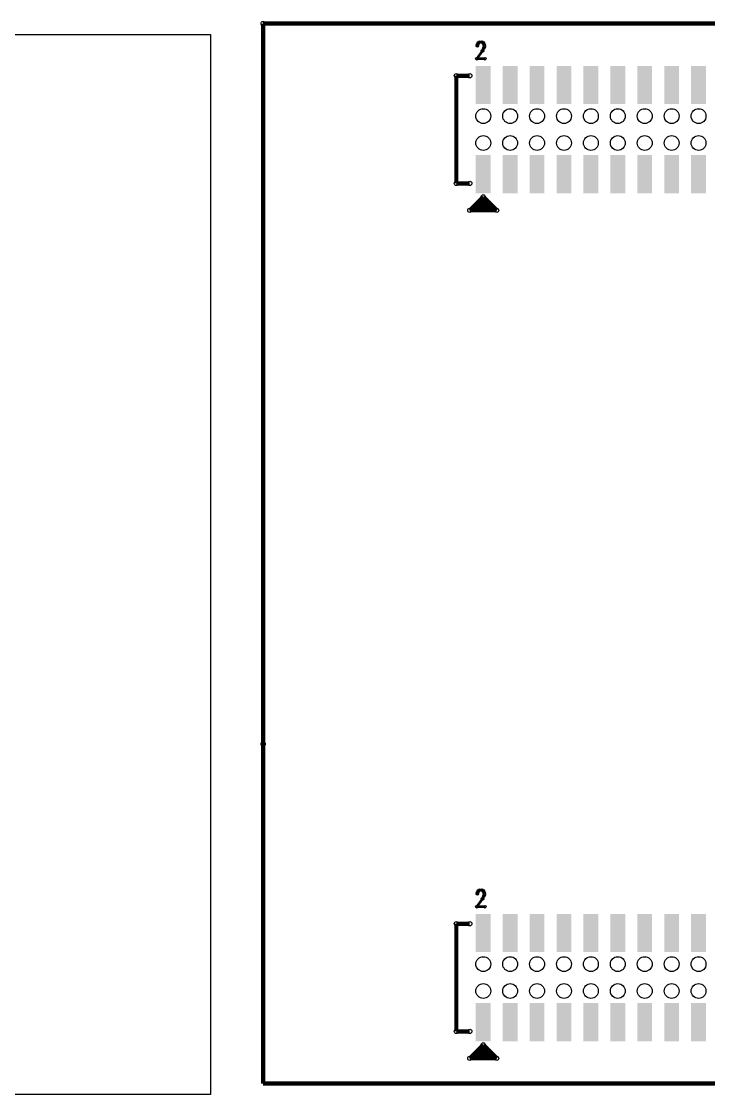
# Model space of a CAD drawing. Header units: millimetres. Extents: x 11 to 248, y 11 to 202.
# Drawn here: x 79.9 to 112.3, y 71.7 to 122.4 of the extents above; entities that cross this region are included whole.
import ezdxf

# ---------------------------------------------------------------- set-up
doc = ezdxf.new("R2010")
doc.units = ezdxf.units.MM
doc.layers.add('01_ASYC_GBR', color=7, linetype='Continuous')

# ---------------------------------------------------------------- blocks, each defined once
blk = doc.blocks.new('ROUND_20')
blk.add_circle((0, 0), 0.35)
blk = doc.blocks.new('RECTANGLE_45')
blk.add_solid([(0.35, 0.9), (0.35, -0.9), (-0.35, 0.9), (-0.35, -0.9)])
blk = doc.blocks.new('ROUND_12')
blk.add_circle((0, 0), 0.1)
blk = doc.blocks.new('ROUND_36')
blk.add_circle((0, 0), 0.06)

msp = doc.modelspace()

# ---------------------------------------------------------------- linework, layer by layer
at = {"color": 1}
msp.add_lwpolyline([(38.845386, 121.744548), (88.845386, 121.744548), (88.845386, 71.744548), (38.845386, 71.744548)], close=True, dxfattribs=at)
at = {"layer": '01_ASYC_GBR'}
for points, const_width in [([(91.323106, 122.261788), (173.323106, 122.261788)], 0.2), ([(91.323106, 72.261788), (91.323106, 122.261788)], 0.2), ([(101.675376, 120.978038), (101.402656, 120.603038)], 0.12), ([(101.429926, 121.240538), (101.457196, 121.315538)], 0.12), ([(101.429926, 121.203038), (101.429926, 121.240538)], 0.12), ([(101.457196, 121.315538), (101.484466, 121.353038)], 0.12), ([(101.484466, 121.353038), (101.539016, 121.390538)], 0.12), ([(101.539016, 121.390538), (101.648106, 121.390538)], 0.12), ([(101.648106, 121.390538), (101.702656, 121.353038)], 0.12), ([(101.729926, 121.090538), (101.675376, 120.978038)], 0.12), ([(101.702656, 121.353038), (101.729926, 121.315538)], 0.12), ([(101.729926, 121.315538), (101.757196, 121.240538)], 0.12), ([(101.757196, 121.165538), (101.729926, 121.090538)], 0.12), ([(101.757196, 121.240538), (101.757196, 121.165538)], 0.12), ([(101.402656, 120.603038), (101.784466, 120.603038)], 0.12), ([(101.073106, 119.801788), (100.438106, 119.801788)], 0.2), ([(100.438106, 119.801788), (100.438106, 114.721788)], 0.2), ([(100.438106, 114.721788), (101.073106, 114.721788)], 0.2), ([(101.708106, 114.086788), (101.073106, 113.451788)], 0.2), ([(101.853106, 113.861788), (101.553106, 113.861788)], 0.2), ([(102.343106, 113.451788), (101.708106, 114.086788)], 0.2), ([(101.953106, 113.761788), (101.853106, 113.861788)], 0.2), ([(101.073106, 113.451788), (102.343106, 113.451788)], 0.2), ([(101.253106, 113.561788), (102.153106, 113.561788)], 0.2), ([(101.353106, 113.661788), (101.453106, 113.761788)], 0.2), ([(102.053106, 113.661788), (101.353106, 113.661788)], 0.2), ([(101.453106, 113.761788), (101.953106, 113.761788)], 0.2), ([(102.153106, 113.561788), (102.053106, 113.661788)], 0.2), ([(101.675376, 80.978038), (101.402656, 80.603038)], 0.12), ([(101.429926, 81.240538), (101.457196, 81.315538)], 0.12), ([(101.429926, 81.203038), (101.429926, 81.240538)], 0.12), ([(101.457196, 81.315538), (101.484466, 81.353038)], 0.12), ([(101.484466, 81.353038), (101.539016, 81.390538)], 0.12), ([(101.539016, 81.390538), (101.648106, 81.390538)], 0.12), ([(101.648106, 81.390538), (101.702656, 81.353038)], 0.12), ([(101.729926, 81.090538), (101.675376, 80.978038)], 0.12), ([(101.702656, 81.353038), (101.729926, 81.315538)], 0.12), ([(101.729926, 81.315538), (101.757196, 81.240538)], 0.12), ([(101.757196, 81.165538), (101.729926, 81.090538)], 0.12), ([(101.757196, 81.240538), (101.757196, 81.165538)], 0.12), ([(101.402656, 80.603038), (101.784466, 80.603038)], 0.12), ([(101.073106, 79.801788), (100.438106, 79.801788)], 0.2), ([(100.438106, 79.801788), (100.438106, 74.721788)], 0.2), ([(100.438106, 74.721788), (101.073106, 74.721788)], 0.2), ([(101.708106, 74.086788), (101.073106, 73.451788)], 0.2), ([(101.853106, 73.861788), (101.553106, 73.861788)], 0.2), ([(102.343106, 73.451788), (101.708106, 74.086788)], 0.2), ([(101.953106, 73.761788), (101.853106, 73.861788)], 0.2), ([(101.073106, 73.451788), (102.343106, 73.451788)], 0.2), ([(101.253106, 73.561788), (102.153106, 73.561788)], 0.2), ([(101.353106, 73.661788), (101.453106, 73.761788)], 0.2), ([(102.053106, 73.661788), (101.353106, 73.661788)], 0.2), ([(101.453106, 73.761788), (101.953106, 73.761788)], 0.2), ([(102.153106, 73.561788), (102.053106, 73.661788)], 0.2), ([(173.323106, 72.261788), (91.323106, 72.261788)], 0.2)]:
    msp.add_lwpolyline(points, dxfattribs=dict(at, const_width=const_width))

# ---------------------------------------------------------------- block references
for name, p in [('ROUND_12', (91.323106, 122.261788)), ('ROUND_12', (91.323106, 122.261788)), ('ROUND_36', (101.429926, 121.240538)), ('ROUND_36', (101.429926, 121.203038)), ('ROUND_36', (101.457196, 121.315538)), ('ROUND_36', (101.484466, 121.353038)), ('ROUND_36', (101.539016, 121.390538)), ('ROUND_36', (101.648106, 121.390538)), ('ROUND_36', (101.675376, 120.978038)), ('ROUND_36', (101.702656, 121.353038)), ('ROUND_36', (101.702656, 121.353038)), ('ROUND_36', (101.729926, 121.315538)), ('ROUND_36', (101.729926, 121.090538)), ('ROUND_36', (101.757196, 121.240538)), ('ROUND_36', (101.757196, 121.165538)), ('ROUND_36', (101.402656, 120.603038)), ('ROUND_36', (101.402656, 120.603038)), ('ROUND_36', (101.784466, 120.603038)), ('RECTANGLE_45', (101.708106, 119.361788)), ('RECTANGLE_45', (102.978106, 119.361788)), ('RECTANGLE_45', (104.248106, 119.361788)), ('RECTANGLE_45', (105.518106, 119.361788)), ('RECTANGLE_45', (106.788106, 119.361788)), ('RECTANGLE_45', (108.058106, 119.361788)), ('RECTANGLE_45', (109.328106, 119.361788)), ('RECTANGLE_45', (110.598106, 119.361788)), ('RECTANGLE_45', (111.868106, 119.361788)), ('ROUND_12', (100.438106, 119.801788)), ('ROUND_12', (101.073106, 119.801788)), ('ROUND_20', (101.708106, 117.896788)), ('ROUND_20', (102.978106, 117.896788)), ('ROUND_20', (104.248106, 117.896788)), ('ROUND_20', (105.518106, 117.896788)), ('ROUND_20', (106.788106, 117.896788)), ('ROUND_20', (108.058106, 117.896788)), ('ROUND_20', (109.328106, 117.896788)), ('ROUND_20', (110.598106, 117.896788)), ('ROUND_20', (111.868106, 117.896788)), ('ROUND_20', (101.708106, 116.626788)), ('ROUND_20', (102.978106, 116.626788)), ('ROUND_20', (104.248106, 116.626788)), ('ROUND_20', (105.518106, 116.626788)), ('ROUND_20', (106.788106, 116.626788)), ('ROUND_20', (108.058106, 116.626788)), ('ROUND_20', (109.328106, 116.626788)), ('ROUND_20', (110.598106, 116.626788)), ('ROUND_20', (111.868106, 116.626788)), ('RECTANGLE_45', (101.708106, 115.161788)), ('RECTANGLE_45', (102.978106, 115.161788)), ('RECTANGLE_45', (104.248106, 115.161788)), ('RECTANGLE_45', (105.518106, 115.161788)), ('RECTANGLE_45', (106.788106, 115.161788)), ('RECTANGLE_45', (108.058106, 115.161788)), ('RECTANGLE_45', (109.328106, 115.161788)), ('RECTANGLE_45', (110.598106, 115.161788)), ('RECTANGLE_45', (111.868106, 115.161788)), ('ROUND_12', (100.438106, 114.721788)), ('ROUND_12', (101.073106, 114.721788)), ('ROUND_12', (101.553106, 113.861788)), ('ROUND_12', (101.708106, 114.086788)), ('ROUND_12', (101.708106, 114.086788)), ('ROUND_12', (101.853106, 113.861788)), ('ROUND_12', (101.073106, 113.451788)), ('ROUND_12', (101.253106, 113.561788)), ('ROUND_12', (101.353106, 113.661788)), ('ROUND_12', (101.453106, 113.761788)), ('ROUND_12', (101.953106, 113.761788)), ('ROUND_12', (102.053106, 113.661788)), ('ROUND_12', (102.153106, 113.561788)), ('ROUND_12', (102.343106, 113.451788)), ('ROUND_12', (91.323106, 88.273962)), ('ROUND_36', (101.429926, 81.240538)), ('ROUND_36', (101.429926, 81.203038)), ('ROUND_36', (101.457196, 81.315538)), ('ROUND_36', (101.484466, 81.353038)), ('ROUND_36', (101.539016, 81.390538)), ('ROUND_36', (101.648106, 81.390538)), ('ROUND_36', (101.675376, 80.978038)), ('ROUND_36', (101.702656, 81.353038)), ('ROUND_36', (101.702656, 81.353038)), ('ROUND_36', (101.729926, 81.315538)), ('ROUND_36', (101.729926, 81.090538)), ('ROUND_36', (101.757196, 81.240538)), ('ROUND_36', (101.757196, 81.165538)), ('ROUND_36', (101.402656, 80.603038)), ('ROUND_36', (101.402656, 80.603038)), ('ROUND_36', (101.784466, 80.603038)), ('RECTANGLE_45', (101.708106, 79.361788)), ('RECTANGLE_45', (102.978106, 79.361788)), ('RECTANGLE_45', (104.248106, 79.361788)), ('RECTANGLE_45', (105.518106, 79.361788)), ('RECTANGLE_45', (106.788106, 79.361788)), ('RECTANGLE_45', (108.058106, 79.361788)), ('RECTANGLE_45', (109.328106, 79.361788)), ('RECTANGLE_45', (110.598106, 79.361788)), ('RECTANGLE_45', (111.868106, 79.361788)), ('ROUND_12', (100.438106, 79.801788)), ('ROUND_12', (101.073106, 79.801788)), ('ROUND_20', (101.708106, 77.896788)), ('ROUND_20', (102.978106, 77.896788)), ('ROUND_20', (104.248106, 77.896788)), ('ROUND_20', (105.518106, 77.896788)), ('ROUND_20', (106.788106, 77.896788)), ('ROUND_20', (108.058106, 77.896788)), ('ROUND_20', (109.328106, 77.896788)), ('ROUND_20', (110.598106, 77.896788)), ('ROUND_20', (111.868106, 77.896788)), ('ROUND_20', (101.708106, 76.626788)), ('ROUND_20', (102.978106, 76.626788)), ('ROUND_20', (104.248106, 76.626788)), ('ROUND_20', (105.518106, 76.626788)), ('ROUND_20', (106.788106, 76.626788)), ('ROUND_20', (108.058106, 76.626788)), ('ROUND_20', (109.328106, 76.626788)), ('ROUND_20', (110.598106, 76.626788)), ('ROUND_20', (111.868106, 76.626788)), ('RECTANGLE_45', (101.708106, 75.161788)), ('RECTANGLE_45', (102.978106, 75.161788)), ('RECTANGLE_45', (104.248106, 75.161788)), ('RECTANGLE_45', (105.518106, 75.161788)), ('RECTANGLE_45', (106.788106, 75.161788)), ('RECTANGLE_45', (108.058106, 75.161788)), ('RECTANGLE_45', (109.328106, 75.161788)), ('RECTANGLE_45', (110.598106, 75.161788)), ('RECTANGLE_45', (111.868106, 75.161788)), ('ROUND_12', (100.438106, 74.721788)), ('ROUND_12', (101.073106, 74.721788)), ('ROUND_12', (101.553106, 73.861788)), ('ROUND_12', (101.708106, 74.086788)), ('ROUND_12', (101.708106, 74.086788)), ('ROUND_12', (101.853106, 73.861788)), ('ROUND_12', (101.073106, 73.451788)), ('ROUND_12', (101.253106, 73.561788)), ('ROUND_12', (101.353106, 73.661788)), ('ROUND_12', (101.453106, 73.761788)), ('ROUND_12', (101.953106, 73.761788)), ('ROUND_12', (102.053106, 73.661788)), ('ROUND_12', (102.153106, 73.561788)), ('ROUND_12', (102.343106, 73.451788))]:
    msp.add_blockref(name, p, dxfattribs=at)

doc.saveas('drawing.dxf')
